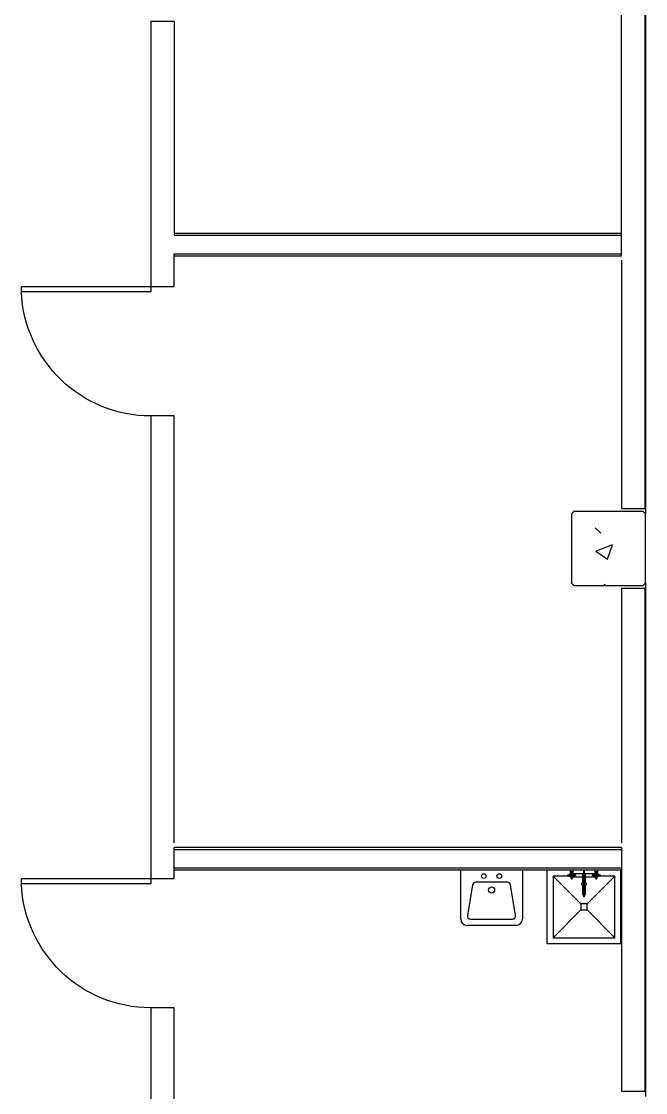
# Model space of a CAD drawing. Extents: x -2225 to 2382, y 4758 to 10467.
# Drawn here: x 697.8 to 900.4, y 9048.1 to 9395.6 of the extents above; entities that cross this region are included whole.
import ezdxf

# ---------------------------------------------------------------- set-up
doc = ezdxf.new("R2010")
doc.units = 0
doc.header["$LTSCALE"] = 48
doc.header["$MEASUREMENT"] = 0
doc.layers.get('0').update_dxf_attribs({"linetype": 'CONTINUOUS'})
for name, color, linetype in [('COL', 14, 'CONTINUOUS'), ('EXDOOR', 8, 'CONTINUOUS'), ('EXWALL', 8, 'CONTINUOUS'), ('MPFIXTURE', 3, 'CONTINUOUS')]:
    doc.layers.add(name, color=color, linetype=linetype)

# ---------------------------------------------------------------- blocks, each defined once
blk = doc.blocks.new('SNK-WALL_1')
for p, q in [((-10, 0), (10, 0)), ((-10, -16), (-10, 0)), ((10, 0), (10, -16)), ((-6.14, -4.84), (-7.81, -14.84)), ((5.15, -4), (-5.15, -4)), ((7.81, -14.84), (6.14, -4.84)), ((-6.82, -16), (6.82, -16)), ((8, -18), (-8, -18))]:
    blk.add_line(p, q)
for centre, radius in [((-2.5, -2), 0.75), ((2.5, -2), 0.75), ((0, -6.5), 1)]:
    blk.add_circle(centre, radius)
for centre, radius, start, end in [((-5.15, -5), 1, 90, 170.5377), ((5.15, -5), 1, 9.4623, 90), ((-8, -16), 2, 180, 270), ((-6.82, -15), 1, 170.5377, 270), ((6.82, -15), 1, 270, 9.4623), ((8, -16), 2, 270, 0)]:
    blk.add_arc(centre, radius, start, end)
blk = doc.blocks.new('3-06-DR')
at = {"color": 0}
for p, q in [((0, 42), (0, 0)), ((1.75, 42), (0, 42)), ((1.75, 0), (1.75, 42)), ((0, 0), (1.75, 0))]:
    blk.add_line(p, q, dxfattribs=at)
blk.add_arc((-0.07, -0.03), 42.07, 0.0359, 87.5264, dxfattribs=at)

msp = doc.modelspace()

# ---------------------------------------------------------------- linework, layer by layer
at = {"layer": 'COL', "ltscale": 0.01}
for p, q in [((877.13, 9236.55), (876.38, 9235.8)), ((899.63, 9236.55), (877.13, 9236.55)), ((900.38, 9235.8), (899.63, 9236.55)), ((876.38, 9235.8), (876.38, 9213.3)), ((900.38, 9213.3), (900.38, 9235.8)), ((884.01, 9231.25), (885.87, 9229.53)), ((884.23, 9223.75), (889.61, 9225.81)), ((884.23, 9223.7), (888.05, 9221.13)), ((888.06, 9221.12), (889.62, 9225.76)), ((876.38, 9213.3), (877.13, 9212.55)), ((877.13, 9212.55), (899.63, 9212.55)), ((886.8, 9213.02), (887.53, 9212.55)), ((899.63, 9212.55), (900.38, 9213.3))]:
    msp.add_line(p, q, dxfattribs=at)
at = {"layer": 'EXWALL'}
for p, q in [((900.38, 9591.3), (900.38, 9235.8)), ((892.57, 9319.55), (892.57, 9589.68)), ((900.19, 9237.55), (900.19, 9589.68)), ((892.57, 9318.05), (892.57, 9237.55)), ((892.57, 9237.55), (900.19, 9237.55)), ((900.38, 9213.3), (900.38, 9046.8)), ((900.19, 9211.55), (892.57, 9211.55)), ((892.57, 9211.55), (892.57, 9129.05)), ((900.19, 9048.55), (900.19, 9211.55)), ((892.57, 9127.55), (892.57, 9048.55)), ((892.57, 9048.55), (900.19, 9048.55))]:
    msp.add_line(p, q, dxfattribs=at)
at = {"layer": 'EXWALL', "ltscale": 0.01}
for p, q in [((739.75, 9395.55), (739.75, 9309.55)), ((747.38, 9395.55), (739.75, 9395.55)), ((747.38, 9395.55), (747.38, 9326.18)), ((892.57, 9326.8), (747.38, 9326.8)), ((747.38, 9326.18), (892.57, 9326.18)), ((747.38, 9309.55), (747.38, 9320.18)), ((747.38, 9320.18), (892.57, 9320.18)), ((747.38, 9319.55), (892.57, 9319.55)), ((739.75, 9309.55), (747.38, 9309.55)), ((747.38, 9267.55), (739.75, 9267.55)), ((739.75, 9267.55), (739.75, 9117.55)), ((747.38, 9129.05), (747.38, 9267.55)), ((747.38, 9117.55), (747.38, 9127.55)), ((892.57, 9127.55), (747.38, 9127.55)), ((747.38, 9126.93), (892.57, 9126.93)), ((747.38, 9120.93), (892.57, 9120.93)), ((747.38, 9120.3), (892.57, 9120.3)), ((739.75, 9117.55), (747.38, 9117.55)), ((747.38, 9075.55), (739.75, 9075.55)), ((739.75, 9075.55), (739.75, 9037.55)), ((747.38, 9037.55), (747.38, 9075.55))]:
    msp.add_line(p, q, dxfattribs=at)
at = {"layer": 'MPFIXTURE', "ltscale": 0.01}
for p, q in [((868.38, 9096.3), (868.38, 9120.3)), ((876.26, 9118.62), (875.36, 9118.73)), ((875.36, 9118.38), (876.26, 9118.49)), ((875.88, 9120.3), (875.88, 9119.03)), ((875.88, 9119.03), (876.29, 9119.03)), ((876.2, 9119.58), (876.3, 9118.82)), ((876.26, 9118.55), (876.26, 9118.62)), ((876.26, 9118.49), (876.26, 9118.55)), ((876.46, 9118.82), (876.56, 9119.58)), ((876.47, 9119.03), (876.85, 9119.03)), ((877.4, 9118.73), (876.64, 9118.64)), ((876.64, 9118.47), (877.4, 9118.38)), ((876.85, 9118.7), (876.85, 9119.03)), ((876.88, 9119.05), (876.88, 9120.3)), ((879.85, 9119.05), (876.88, 9119.05)), ((879.85, 9119.05), (879.85, 9118.05)), ((880.19, 9119.18), (880.01, 9119.18)), ((880.25, 9120.3), (880.25, 9113.13)), ((880.5, 9113.13), (880.5, 9120.3)), ((880.75, 9119.18), (880.57, 9119.18)), ((883.88, 9119.05), (880.91, 9119.05)), ((880.91, 9118.05), (880.91, 9119.05)), ((884.26, 9118.62), (883.36, 9118.73)), ((883.36, 9118.38), (884.26, 9118.49)), ((883.88, 9120.3), (883.88, 9119.05)), ((883.91, 9119.03), (884.29, 9119.03)), ((883.91, 9119.03), (883.91, 9118.7)), ((884.2, 9119.58), (884.3, 9118.82)), ((884.26, 9118.55), (884.26, 9118.62)), ((884.26, 9118.49), (884.26, 9118.55)), ((884.46, 9118.82), (884.56, 9119.58)), ((884.47, 9119.03), (884.88, 9119.03)), ((885.4, 9118.73), (884.64, 9118.64)), ((884.64, 9118.47), (885.4, 9118.38)), ((884.88, 9119.03), (884.88, 9120.3)), ((885.07, 9118.58), (885.07, 9118.55)), ((892.38, 9096.3), (892.38, 9120.3)), ((870.38, 9118.3), (879.37, 9109.32)), ((870.38, 9118.3), (870.38, 9098.3)), ((876.06, 9118.3), (870.38, 9118.3)), ((876.3, 9118.29), (876.2, 9117.53)), ((876.49, 9118.3), (876.27, 9118.3)), ((876.4, 9117.87), (876.38, 9117.87)), ((876.56, 9117.53), (876.46, 9118.29)), ((876.85, 9118.3), (876.7, 9118.3)), ((876.85, 9118.05), (876.85, 9118.4)), ((876.85, 9118.05), (879.85, 9118.05)), ((879.82, 9116.19), (879.82, 9116.08)), ((879.82, 9116.19), (879.88, 9116.19)), ((880.24, 9116.08), (879.82, 9116.08)), ((879.82, 9115.3), (879.82, 9115.2)), ((880.24, 9115.3), (879.82, 9115.3)), ((880.24, 9115.2), (879.82, 9115.2)), ((880.14, 9118.3), (879.85, 9118.3)), ((879.88, 9118.02), (879.88, 9116.19)), ((879.88, 9118.02), (880.24, 9118.02)), ((879.88, 9116.19), (880.24, 9116.19)), ((879.88, 9115.2), (879.88, 9112.68)), ((880.24, 9115.3), (880.25, 9115.3)), ((880.24, 9115.2), (880.25, 9115.2)), ((880.91, 9118.3), (880.5, 9118.3)), ((880.51, 9116.08), (880.52, 9116.08)), ((880.51, 9115.2), (880.52, 9115.2)), ((880.52, 9118.02), (880.88, 9118.02)), ((880.52, 9116.19), (880.88, 9116.19)), ((880.94, 9116.08), (880.52, 9116.08)), ((880.94, 9115.3), (880.52, 9115.3)), ((880.94, 9115.2), (880.52, 9115.2)), ((880.88, 9116.19), (880.88, 9118.02)), ((880.88, 9116.19), (880.94, 9116.19)), ((880.88, 9112.68), (880.88, 9115.2)), ((880.91, 9118.05), (883.91, 9118.05)), ((880.94, 9116.08), (880.94, 9116.19)), ((880.94, 9115.2), (880.94, 9115.3)), ((890.38, 9118.3), (881.39, 9109.32)), ((883.91, 9118.4), (883.91, 9118.05)), ((884.06, 9118.3), (883.91, 9118.3)), ((884.3, 9118.29), (884.2, 9117.53)), ((884.49, 9118.3), (884.27, 9118.3)), ((884.38, 9117.87), (884.38, 9117.87)), ((884.56, 9117.53), (884.46, 9118.29)), ((890.38, 9118.3), (884.7, 9118.3)), ((890.38, 9098.3), (890.38, 9118.3)), ((880.22, 9113.18), (880.22, 9113)), ((880.29, 9111.57), (880.29, 9112.56)), ((880.47, 9111.76), (880.29, 9111.76)), ((880.29, 9111.57), (880.47, 9111.57)), ((880.32, 9112.87), (880.32, 9113.03)), ((880.32, 9112.87), (880.44, 9112.87)), ((880.44, 9113.03), (880.44, 9112.87)), ((880.47, 9112.56), (880.47, 9111.57)), ((880.54, 9113), (880.54, 9113.18)), ((881.39, 9109.32), (879.37, 9109.32)), ((879.37, 9109.32), (879.37, 9107.29)), ((881.39, 9107.29), (881.39, 9109.32)), ((879.37, 9107.29), (870.38, 9098.3)), ((879.37, 9107.29), (881.39, 9107.29)), ((890.38, 9098.3), (881.39, 9107.29)), ((870.38, 9098.3), (890.38, 9098.3)), ((892.38, 9096.3), (868.38, 9096.3))]:
    msp.add_line(p, q, dxfattribs=at)
at = {"layer": 'MPFIXTURE', "ltscale": 0.01, "flags": 128}
for points in [[(875.16, 9118.55), (875.16, 9118.56), (875.16, 9118.57), (875.16, 9118.58), (875.16, 9118.58), (875.16, 9118.59), (875.16, 9118.6), (875.16, 9118.6), (875.17, 9118.61), (875.17, 9118.62), (875.17, 9118.62), (875.17, 9118.63), (875.18, 9118.64), (875.18, 9118.64), (875.18, 9118.65), (875.19, 9118.66), (875.19, 9118.66), (875.2, 9118.67), (875.2, 9118.67), (875.21, 9118.68), (875.21, 9118.68), (875.22, 9118.69), (875.22, 9118.69), (875.23, 9118.7), (875.23, 9118.7), (875.24, 9118.7), (875.24, 9118.71), (875.25, 9118.71), (875.26, 9118.71), (875.26, 9118.72), (875.27, 9118.72), (875.28, 9118.72), (875.28, 9118.73), (875.29, 9118.73), (875.3, 9118.73), (875.3, 9118.73), (875.31, 9118.73), (875.32, 9118.73), (875.33, 9118.73), (875.33, 9118.73), (875.34, 9118.73), (875.35, 9118.73), (875.35, 9118.73), (875.36, 9118.73)], [(875.36, 9118.38), (875.35, 9118.38), (875.34, 9118.38), (875.34, 9118.38), (875.33, 9118.38), (875.32, 9118.38), (875.31, 9118.38), (875.31, 9118.38), (875.3, 9118.38), (875.29, 9118.38), (875.29, 9118.38), (875.28, 9118.39), (875.27, 9118.39), (875.27, 9118.39), (875.26, 9118.39), (875.25, 9118.4), (875.25, 9118.4), (875.24, 9118.4), (875.24, 9118.41), (875.23, 9118.41), (875.22, 9118.42), (875.22, 9118.42), (875.21, 9118.43), (875.21, 9118.43), (875.2, 9118.44), (875.2, 9118.44), (875.19, 9118.45), (875.19, 9118.45), (875.19, 9118.46), (875.18, 9118.46), (875.18, 9118.47), (875.18, 9118.48), (875.17, 9118.48), (875.17, 9118.49), (875.17, 9118.5), (875.16, 9118.5), (875.16, 9118.51), (875.16, 9118.52), (875.16, 9118.52), (875.16, 9118.53), (875.16, 9118.54), (875.16, 9118.55), (875.16, 9118.55), (875.16, 9118.55)], [(875.7, 9118.68), (875.71, 9118.71), (875.72, 9118.74), (875.72, 9118.76), (875.73, 9118.79), (875.74, 9118.82), (875.75, 9118.84), (875.77, 9118.87), (875.78, 9118.89), (875.79, 9118.91), (875.81, 9118.94), (875.82, 9118.96), (875.84, 9118.98), (875.86, 9119), (875.88, 9119.02), (875.88, 9119.03)], [(876.24, 9117.88), (876.22, 9117.89), (876.19, 9117.89), (876.16, 9117.9), (876.14, 9117.91), (876.11, 9117.92), (876.09, 9117.93), (876.06, 9117.95), (876.04, 9117.96), (876.01, 9117.97), (875.99, 9117.99), (875.97, 9118), (875.95, 9118.02), (875.93, 9118.04), (875.91, 9118.06), (875.89, 9118.08), (875.87, 9118.1), (875.85, 9118.12), (875.83, 9118.14), (875.82, 9118.16), (875.8, 9118.18), (875.79, 9118.21), (875.77, 9118.23), (875.76, 9118.26), (875.75, 9118.28), (875.74, 9118.31), (875.73, 9118.33), (875.72, 9118.36), (875.71, 9118.38), (875.71, 9118.41)], [(876.3, 9118.82), (876.29, 9118.81), (876.28, 9118.81), (876.27, 9118.8), (876.26, 9118.8), (876.25, 9118.8), (876.24, 9118.79), (876.23, 9118.78), (876.22, 9118.78), (876.21, 9118.77), (876.2, 9118.76), (876.19, 9118.76), (876.19, 9118.75), (876.18, 9118.74), (876.17, 9118.73), (876.16, 9118.72), (876.16, 9118.72), (876.15, 9118.71), (876.15, 9118.7), (876.14, 9118.69), (876.14, 9118.68), (876.13, 9118.67), (876.13, 9118.66), (876.12, 9118.65), (876.12, 9118.64), (876.12, 9118.63), (876.11, 9118.62), (876.11, 9118.61), (876.11, 9118.6), (876.11, 9118.58), (876.11, 9118.57), (876.11, 9118.56), (876.11, 9118.55), (876.11, 9118.54), (876.11, 9118.53), (876.11, 9118.52), (876.11, 9118.51), (876.11, 9118.5), (876.11, 9118.49), (876.12, 9118.48), (876.12, 9118.47), (876.12, 9118.46), (876.13, 9118.45), (876.13, 9118.44), (876.14, 9118.43), (876.14, 9118.42), (876.15, 9118.41), (876.16, 9118.4), (876.16, 9118.39), (876.17, 9118.38), (876.18, 9118.37), (876.18, 9118.36), (876.19, 9118.36), (876.2, 9118.35), (876.21, 9118.34), (876.22, 9118.34), (876.23, 9118.33), (876.23, 9118.32), (876.24, 9118.32), (876.25, 9118.31), (876.26, 9118.31), (876.27, 9118.3), (876.28, 9118.3), (876.29, 9118.29), (876.3, 9118.29)], [(876.2, 9119.58), (876.2, 9119.59), (876.2, 9119.59), (876.2, 9119.6), (876.2, 9119.61), (876.2, 9119.61), (876.2, 9119.62), (876.2, 9119.63), (876.21, 9119.63), (876.21, 9119.64), (876.21, 9119.65), (876.21, 9119.66), (876.21, 9119.66), (876.22, 9119.67), (876.22, 9119.68), (876.22, 9119.68), (876.23, 9119.69), (876.23, 9119.69), (876.23, 9119.7), (876.24, 9119.71), (876.24, 9119.71), (876.25, 9119.72), (876.25, 9119.72), (876.26, 9119.73), (876.26, 9119.73), (876.27, 9119.74), (876.27, 9119.74), (876.28, 9119.75), (876.28, 9119.75), (876.29, 9119.75), (876.3, 9119.76), (876.3, 9119.76), (876.31, 9119.76), (876.31, 9119.77), (876.32, 9119.77), (876.33, 9119.77), (876.34, 9119.77), (876.34, 9119.77), (876.35, 9119.77), (876.36, 9119.78), (876.36, 9119.78), (876.37, 9119.78), (876.38, 9119.78), (876.38, 9119.78)], [(876.38, 9119.78), (876.39, 9119.78), (876.39, 9119.78), (876.4, 9119.78), (876.41, 9119.78), (876.42, 9119.77), (876.42, 9119.77), (876.43, 9119.77), (876.44, 9119.77), (876.44, 9119.77), (876.45, 9119.76), (876.46, 9119.76), (876.46, 9119.76), (876.47, 9119.75), (876.47, 9119.75), (876.48, 9119.75), (876.49, 9119.74), (876.49, 9119.74), (876.5, 9119.73), (876.5, 9119.73), (876.51, 9119.72), (876.51, 9119.72), (876.52, 9119.71), (876.52, 9119.71), (876.53, 9119.7), (876.53, 9119.7), (876.53, 9119.69), (876.54, 9119.68), (876.54, 9119.68), (876.54, 9119.67), (876.55, 9119.66), (876.55, 9119.66), (876.55, 9119.65), (876.55, 9119.64), (876.55, 9119.64), (876.55, 9119.63), (876.56, 9119.62), (876.56, 9119.62), (876.56, 9119.61), (876.56, 9119.6), (876.56, 9119.59), (876.56, 9119.59), (876.56, 9119.58), (876.56, 9119.58)], [(876.64, 9118.64), (876.64, 9118.65), (876.63, 9118.66), (876.63, 9118.67), (876.62, 9118.68), (876.62, 9118.69), (876.61, 9118.7), (876.61, 9118.71), (876.6, 9118.71), (876.6, 9118.72), (876.59, 9118.73), (876.58, 9118.74), (876.57, 9118.75), (876.57, 9118.76), (876.56, 9118.76), (876.55, 9118.77), (876.54, 9118.78), (876.53, 9118.78), (876.52, 9118.79), (876.51, 9118.79), (876.5, 9118.8), (876.49, 9118.8), (876.48, 9118.81), (876.47, 9118.81), (876.46, 9118.82), (876.46, 9118.82)], [(876.46, 9118.29), (876.47, 9118.3), (876.48, 9118.3), (876.49, 9118.31), (876.5, 9118.31), (876.51, 9118.31), (876.52, 9118.32), (876.53, 9118.33), (876.54, 9118.33), (876.55, 9118.34), (876.56, 9118.35), (876.57, 9118.35), (876.57, 9118.36), (876.58, 9118.37), (876.59, 9118.38), (876.59, 9118.39), (876.6, 9118.39), (876.61, 9118.4), (876.61, 9118.41), (876.62, 9118.42), (876.62, 9118.43), (876.63, 9118.44), (876.63, 9118.45), (876.64, 9118.46), (876.64, 9118.47), (876.64, 9118.47)], [(877.4, 9118.73), (877.41, 9118.73), (877.42, 9118.73), (877.42, 9118.73), (877.43, 9118.73), (877.44, 9118.73), (877.45, 9118.73), (877.45, 9118.73), (877.46, 9118.73), (877.47, 9118.73), (877.47, 9118.73), (877.48, 9118.72), (877.49, 9118.72), (877.49, 9118.72), (877.5, 9118.72), (877.51, 9118.71), (877.51, 9118.71), (877.52, 9118.71), (877.52, 9118.7), (877.53, 9118.7), (877.54, 9118.69), (877.54, 9118.69), (877.55, 9118.68), (877.55, 9118.68), (877.56, 9118.67), (877.56, 9118.67), (877.57, 9118.66), (877.57, 9118.66), (877.57, 9118.65), (877.58, 9118.65), (877.58, 9118.64), (877.58, 9118.63), (877.59, 9118.63), (877.59, 9118.62), (877.59, 9118.61), (877.59, 9118.61), (877.6, 9118.6), (877.6, 9118.59), (877.6, 9118.59), (877.6, 9118.58), (877.6, 9118.57), (877.6, 9118.56), (877.6, 9118.56), (877.6, 9118.55)], [(877.6, 9118.55), (877.6, 9118.55), (877.6, 9118.54), (877.6, 9118.53), (877.6, 9118.53), (877.6, 9118.52), (877.6, 9118.51), (877.6, 9118.51), (877.59, 9118.5), (877.59, 9118.49), (877.59, 9118.49), (877.59, 9118.48), (877.58, 9118.47), (877.58, 9118.47), (877.58, 9118.46), (877.57, 9118.45), (877.57, 9118.45), (877.56, 9118.44), (877.56, 9118.44), (877.55, 9118.43), (877.55, 9118.43), (877.54, 9118.42), (877.54, 9118.42), (877.53, 9118.41), (877.53, 9118.41), (877.52, 9118.41), (877.51, 9118.4), (877.51, 9118.4), (877.5, 9118.4), (877.5, 9118.39), (877.49, 9118.39), (877.48, 9118.39), (877.48, 9118.38), (877.47, 9118.38), (877.46, 9118.38), (877.46, 9118.38), (877.45, 9118.38), (877.44, 9118.38), (877.43, 9118.38), (877.43, 9118.38), (877.42, 9118.38), (877.41, 9118.38), (877.41, 9118.38), (877.4, 9118.38)], [(879.85, 9119.05), (879.87, 9119.08), (879.89, 9119.1), (879.91, 9119.12), (879.93, 9119.13), (879.96, 9119.15), (879.98, 9119.17), (880.01, 9119.18), (880.01, 9119.18)], [(880.75, 9119.18), (880.78, 9119.17), (880.8, 9119.15), (880.82, 9119.14), (880.85, 9119.12), (880.87, 9119.1), (880.89, 9119.08), (880.91, 9119.06), (880.91, 9119.05)], [(883.16, 9118.55), (883.16, 9118.56), (883.16, 9118.57), (883.16, 9118.58), (883.16, 9118.58), (883.16, 9118.59), (883.16, 9118.6), (883.16, 9118.6), (883.17, 9118.61), (883.17, 9118.62), (883.17, 9118.62), (883.17, 9118.63), (883.18, 9118.64), (883.18, 9118.64), (883.18, 9118.65), (883.19, 9118.66), (883.19, 9118.66), (883.2, 9118.67), (883.2, 9118.67), (883.21, 9118.68), (883.21, 9118.68), (883.22, 9118.69), (883.22, 9118.69), (883.23, 9118.7), (883.23, 9118.7), (883.24, 9118.7), (883.24, 9118.71), (883.25, 9118.71), (883.26, 9118.71), (883.26, 9118.72), (883.27, 9118.72), (883.28, 9118.72), (883.28, 9118.73), (883.29, 9118.73), (883.3, 9118.73), (883.3, 9118.73), (883.31, 9118.73), (883.32, 9118.73), (883.33, 9118.73), (883.33, 9118.73), (883.34, 9118.73), (883.35, 9118.73), (883.35, 9118.73), (883.36, 9118.73)], [(883.36, 9118.38), (883.35, 9118.38), (883.34, 9118.38), (883.34, 9118.38), (883.33, 9118.38), (883.32, 9118.38), (883.31, 9118.38), (883.31, 9118.38), (883.3, 9118.38), (883.29, 9118.38), (883.29, 9118.38), (883.28, 9118.39), (883.27, 9118.39), (883.27, 9118.39), (883.26, 9118.39), (883.25, 9118.4), (883.25, 9118.4), (883.24, 9118.4), (883.24, 9118.41), (883.23, 9118.41), (883.22, 9118.42), (883.22, 9118.42), (883.21, 9118.43), (883.21, 9118.43), (883.2, 9118.44), (883.2, 9118.44), (883.19, 9118.45), (883.19, 9118.45), (883.19, 9118.46), (883.18, 9118.46), (883.18, 9118.47), (883.18, 9118.48), (883.17, 9118.48), (883.17, 9118.49), (883.17, 9118.5), (883.16, 9118.5), (883.16, 9118.51), (883.16, 9118.52), (883.16, 9118.52), (883.16, 9118.53), (883.16, 9118.54), (883.16, 9118.55), (883.16, 9118.55), (883.16, 9118.55)], [(884.3, 9118.82), (884.29, 9118.81), (884.28, 9118.81), (884.27, 9118.8), (884.26, 9118.8), (884.25, 9118.8), (884.24, 9118.79), (884.23, 9118.78), (884.22, 9118.78), (884.21, 9118.77), (884.2, 9118.76), (884.19, 9118.76), (884.19, 9118.75), (884.18, 9118.74), (884.17, 9118.73), (884.16, 9118.72), (884.16, 9118.72), (884.15, 9118.71), (884.15, 9118.7), (884.14, 9118.69), (884.14, 9118.68), (884.13, 9118.67), (884.13, 9118.66), (884.12, 9118.65), (884.12, 9118.64), (884.12, 9118.63), (884.11, 9118.62), (884.11, 9118.61), (884.11, 9118.6), (884.11, 9118.58), (884.11, 9118.57), (884.11, 9118.56), (884.11, 9118.55), (884.11, 9118.54), (884.11, 9118.53), (884.11, 9118.52), (884.11, 9118.51), (884.11, 9118.5), (884.11, 9118.49), (884.12, 9118.48), (884.12, 9118.47), (884.12, 9118.46), (884.13, 9118.45), (884.13, 9118.44), (884.14, 9118.43), (884.14, 9118.42), (884.15, 9118.41), (884.16, 9118.4), (884.16, 9118.39), (884.17, 9118.38), (884.18, 9118.37), (884.18, 9118.36), (884.19, 9118.36), (884.2, 9118.35), (884.21, 9118.34), (884.22, 9118.34), (884.23, 9118.33), (884.23, 9118.32), (884.24, 9118.32), (884.25, 9118.31), (884.26, 9118.31), (884.27, 9118.3), (884.28, 9118.3), (884.29, 9118.29), (884.3, 9118.29)], [(884.2, 9119.58), (884.2, 9119.59), (884.2, 9119.59), (884.2, 9119.6), (884.2, 9119.61), (884.2, 9119.61), (884.2, 9119.62), (884.2, 9119.63), (884.21, 9119.63), (884.21, 9119.64), (884.21, 9119.65), (884.21, 9119.66), (884.21, 9119.66), (884.22, 9119.67), (884.22, 9119.68), (884.22, 9119.68), (884.23, 9119.69), (884.23, 9119.69), (884.23, 9119.7), (884.24, 9119.71), (884.24, 9119.71), (884.25, 9119.72), (884.25, 9119.72), (884.26, 9119.73), (884.26, 9119.73), (884.27, 9119.74), (884.27, 9119.74), (884.28, 9119.75), (884.28, 9119.75), (884.29, 9119.75), (884.3, 9119.76), (884.3, 9119.76), (884.31, 9119.76), (884.31, 9119.77), (884.32, 9119.77), (884.33, 9119.77), (884.34, 9119.77), (884.34, 9119.77), (884.35, 9119.77), (884.36, 9119.78), (884.36, 9119.78), (884.37, 9119.78), (884.38, 9119.78), (884.38, 9119.78)], [(884.38, 9119.78), (884.39, 9119.78), (884.39, 9119.78), (884.4, 9119.78), (884.41, 9119.78), (884.42, 9119.77), (884.42, 9119.77), (884.43, 9119.77), (884.44, 9119.77), (884.44, 9119.77), (884.45, 9119.76), (884.46, 9119.76), (884.46, 9119.76), (884.47, 9119.75), (884.47, 9119.75), (884.48, 9119.75), (884.49, 9119.74), (884.49, 9119.74), (884.5, 9119.73), (884.5, 9119.73), (884.51, 9119.72), (884.51, 9119.72), (884.52, 9119.71), (884.52, 9119.71), (884.53, 9119.7), (884.53, 9119.7), (884.53, 9119.69), (884.54, 9119.68), (884.54, 9119.68), (884.54, 9119.67), (884.55, 9119.66), (884.55, 9119.66), (884.55, 9119.65), (884.55, 9119.64), (884.55, 9119.64), (884.55, 9119.63), (884.56, 9119.62), (884.56, 9119.62), (884.56, 9119.61), (884.56, 9119.6), (884.56, 9119.59), (884.56, 9119.59), (884.56, 9119.58), (884.56, 9119.58)], [(884.64, 9118.64), (884.64, 9118.65), (884.63, 9118.66), (884.63, 9118.67), (884.62, 9118.68), (884.62, 9118.69), (884.61, 9118.7), (884.61, 9118.71), (884.6, 9118.71), (884.6, 9118.72), (884.59, 9118.73), (884.58, 9118.74), (884.57, 9118.75), (884.57, 9118.76), (884.56, 9118.76), (884.55, 9118.77), (884.54, 9118.78), (884.53, 9118.78), (884.52, 9118.79), (884.51, 9118.79), (884.5, 9118.8), (884.49, 9118.8), (884.48, 9118.81), (884.47, 9118.81), (884.46, 9118.82), (884.46, 9118.82)], [(884.46, 9118.29), (884.47, 9118.3), (884.48, 9118.3), (884.49, 9118.31), (884.5, 9118.31), (884.51, 9118.31), (884.52, 9118.32), (884.53, 9118.33), (884.54, 9118.33), (884.55, 9118.34), (884.56, 9118.35), (884.57, 9118.35), (884.57, 9118.36), (884.58, 9118.37), (884.59, 9118.38), (884.59, 9118.39), (884.6, 9118.39), (884.61, 9118.4), (884.61, 9118.41), (884.62, 9118.42), (884.62, 9118.43), (884.63, 9118.44), (884.63, 9118.45), (884.64, 9118.46), (884.64, 9118.47), (884.64, 9118.47)], [(885.05, 9118.42), (885.05, 9118.39), (885.04, 9118.36), (885.03, 9118.34), (885.02, 9118.31), (885.01, 9118.29), (885, 9118.26), (884.99, 9118.24), (884.98, 9118.21), (884.96, 9118.19), (884.95, 9118.16), (884.93, 9118.14), (884.91, 9118.12), (884.9, 9118.1), (884.88, 9118.08), (884.86, 9118.06), (884.84, 9118.04), (884.82, 9118.02), (884.79, 9118.01), (884.77, 9117.99), (884.75, 9117.98), (884.73, 9117.96), (884.7, 9117.95), (884.68, 9117.94), (884.65, 9117.92), (884.63, 9117.91), (884.6, 9117.9), (884.57, 9117.9), (884.55, 9117.89), (884.52, 9117.88)], [(884.88, 9119.03), (884.9, 9119.01), (884.92, 9118.99), (884.93, 9118.96), (884.95, 9118.94), (884.96, 9118.92), (884.98, 9118.89), (884.99, 9118.87), (885, 9118.85), (885.01, 9118.82), (885.02, 9118.79), (885.03, 9118.77), (885.04, 9118.74), (885.05, 9118.72), (885.05, 9118.69)], [(885.4, 9118.73), (885.41, 9118.73), (885.42, 9118.73), (885.42, 9118.73), (885.43, 9118.73), (885.44, 9118.73), (885.45, 9118.73), (885.45, 9118.73), (885.46, 9118.73), (885.47, 9118.73), (885.47, 9118.73), (885.48, 9118.72), (885.49, 9118.72), (885.49, 9118.72), (885.5, 9118.72), (885.51, 9118.71), (885.51, 9118.71), (885.52, 9118.71), (885.52, 9118.7), (885.53, 9118.7), (885.54, 9118.69), (885.54, 9118.69), (885.55, 9118.68), (885.55, 9118.68), (885.56, 9118.67), (885.56, 9118.67), (885.57, 9118.66), (885.57, 9118.66), (885.57, 9118.65), (885.58, 9118.65), (885.58, 9118.64), (885.58, 9118.63), (885.59, 9118.63), (885.59, 9118.62), (885.59, 9118.61), (885.59, 9118.61), (885.6, 9118.6), (885.6, 9118.59), (885.6, 9118.59), (885.6, 9118.58), (885.6, 9118.57), (885.6, 9118.56), (885.6, 9118.56), (885.6, 9118.55)], [(885.6, 9118.55), (885.6, 9118.55), (885.6, 9118.54), (885.6, 9118.53), (885.6, 9118.53), (885.6, 9118.52), (885.6, 9118.51), (885.6, 9118.51), (885.59, 9118.5), (885.59, 9118.49), (885.59, 9118.49), (885.59, 9118.48), (885.58, 9118.47), (885.58, 9118.47), (885.58, 9118.46), (885.57, 9118.45), (885.57, 9118.45), (885.56, 9118.44), (885.56, 9118.44), (885.55, 9118.43), (885.55, 9118.43), (885.54, 9118.42), (885.54, 9118.42), (885.53, 9118.41), (885.53, 9118.41), (885.52, 9118.41), (885.51, 9118.4), (885.51, 9118.4), (885.5, 9118.4), (885.5, 9118.39), (885.49, 9118.39), (885.48, 9118.39), (885.48, 9118.38), (885.47, 9118.38), (885.46, 9118.38), (885.46, 9118.38), (885.45, 9118.38), (885.44, 9118.38), (885.43, 9118.38), (885.43, 9118.38), (885.42, 9118.38), (885.41, 9118.38), (885.41, 9118.38), (885.4, 9118.38)], [(876.38, 9117.33), (876.37, 9117.33), (876.37, 9117.33), (876.36, 9117.33), (876.35, 9117.33), (876.34, 9117.34), (876.34, 9117.34), (876.33, 9117.34), (876.32, 9117.34), (876.32, 9117.34), (876.31, 9117.35), (876.3, 9117.35), (876.3, 9117.35), (876.29, 9117.36), (876.29, 9117.36), (876.28, 9117.36), (876.27, 9117.37), (876.27, 9117.37), (876.26, 9117.38), (876.26, 9117.38), (876.25, 9117.39), (876.25, 9117.39), (876.24, 9117.4), (876.24, 9117.4), (876.23, 9117.41), (876.23, 9117.41), (876.23, 9117.42), (876.22, 9117.43), (876.22, 9117.43), (876.22, 9117.44), (876.21, 9117.45), (876.21, 9117.45), (876.21, 9117.46), (876.21, 9117.47), (876.21, 9117.47), (876.2, 9117.48), (876.2, 9117.49), (876.2, 9117.49), (876.2, 9117.5), (876.2, 9117.51), (876.2, 9117.52), (876.2, 9117.52), (876.2, 9117.53), (876.2, 9117.53)], [(876.56, 9117.53), (876.56, 9117.52), (876.56, 9117.52), (876.56, 9117.51), (876.56, 9117.5), (876.56, 9117.5), (876.56, 9117.49), (876.56, 9117.48), (876.55, 9117.48), (876.55, 9117.47), (876.55, 9117.46), (876.55, 9117.45), (876.55, 9117.45), (876.54, 9117.44), (876.54, 9117.43), (876.54, 9117.43), (876.53, 9117.42), (876.53, 9117.42), (876.53, 9117.41), (876.52, 9117.4), (876.52, 9117.4), (876.51, 9117.39), (876.51, 9117.39), (876.5, 9117.38), (876.5, 9117.38), (876.49, 9117.37), (876.49, 9117.37), (876.48, 9117.36), (876.48, 9117.36), (876.47, 9117.36), (876.46, 9117.35), (876.46, 9117.35), (876.45, 9117.35), (876.44, 9117.34), (876.44, 9117.34), (876.43, 9117.34), (876.42, 9117.34), (876.42, 9117.34), (876.41, 9117.34), (876.4, 9117.33), (876.4, 9117.33), (876.39, 9117.33), (876.38, 9117.33), (876.38, 9117.33)], [(876.85, 9118.05), (876.83, 9118.04), (876.81, 9118.02), (876.79, 9118), (876.77, 9117.99), (876.74, 9117.97), (876.72, 9117.96), (876.7, 9117.94), (876.67, 9117.93), (876.65, 9117.92), (876.62, 9117.91), (876.59, 9117.9), (876.57, 9117.89), (876.54, 9117.89), (876.51, 9117.88)], [(879.82, 9115.3), (879.8, 9115.32), (879.79, 9115.34), (879.77, 9115.37), (879.76, 9115.39), (879.75, 9115.42), (879.74, 9115.44), (879.73, 9115.47), (879.72, 9115.49), (879.71, 9115.52), (879.71, 9115.55), (879.7, 9115.58), (879.7, 9115.6), (879.7, 9115.63), (879.69, 9115.66), (879.69, 9115.68), (879.69, 9115.71), (879.69, 9115.74), (879.7, 9115.77), (879.7, 9115.79), (879.7, 9115.82), (879.71, 9115.85), (879.72, 9115.87), (879.73, 9115.9), (879.73, 9115.93), (879.74, 9115.95), (879.76, 9115.98), (879.77, 9116), (879.78, 9116.03), (879.79, 9116.05), (879.81, 9116.07), (879.82, 9116.08)], [(879.88, 9118.02), (879.86, 9118.04), (879.85, 9118.05)], [(880.91, 9118.05), (880.89, 9118.03), (880.88, 9118.02)], [(880.94, 9116.08), (880.96, 9116.06), (880.97, 9116.04), (880.99, 9116.01), (881, 9115.99), (881.01, 9115.96), (881.02, 9115.94), (881.03, 9115.91), (881.04, 9115.89), (881.05, 9115.86), (881.05, 9115.83), (881.06, 9115.81), (881.06, 9115.78), (881.06, 9115.75), (881.07, 9115.72), (881.07, 9115.7), (881.07, 9115.67), (881.07, 9115.64), (881.06, 9115.61), (881.06, 9115.59), (881.05, 9115.56), (881.05, 9115.53), (881.04, 9115.51), (881.03, 9115.48), (881.03, 9115.45), (881.02, 9115.43), (881, 9115.4), (880.99, 9115.38), (880.98, 9115.35), (880.97, 9115.33), (880.95, 9115.31), (880.94, 9115.3)], [(884.24, 9117.88), (884.22, 9117.89), (884.19, 9117.89), (884.16, 9117.9), (884.14, 9117.91), (884.11, 9117.92), (884.09, 9117.93), (884.06, 9117.95), (884.04, 9117.96), (884.01, 9117.97), (883.99, 9117.99), (883.97, 9118), (883.95, 9118.02), (883.93, 9118.04), (883.91, 9118.05)], [(884.38, 9117.33), (884.37, 9117.33), (884.37, 9117.33), (884.36, 9117.33), (884.35, 9117.33), (884.34, 9117.34), (884.34, 9117.34), (884.33, 9117.34), (884.32, 9117.34), (884.32, 9117.34), (884.31, 9117.35), (884.3, 9117.35), (884.3, 9117.35), (884.29, 9117.36), (884.29, 9117.36), (884.28, 9117.36), (884.27, 9117.37), (884.27, 9117.37), (884.26, 9117.38), (884.26, 9117.38), (884.25, 9117.39), (884.25, 9117.39), (884.24, 9117.4), (884.24, 9117.4), (884.23, 9117.41), (884.23, 9117.41), (884.23, 9117.42), (884.22, 9117.43), (884.22, 9117.43), (884.22, 9117.44), (884.21, 9117.45), (884.21, 9117.45), (884.21, 9117.46), (884.21, 9117.47), (884.21, 9117.47), (884.2, 9117.48), (884.2, 9117.49), (884.2, 9117.49), (884.2, 9117.5), (884.2, 9117.51), (884.2, 9117.52), (884.2, 9117.52), (884.2, 9117.53), (884.2, 9117.53)], [(884.56, 9117.53), (884.56, 9117.52), (884.56, 9117.52), (884.56, 9117.51), (884.56, 9117.5), (884.56, 9117.5), (884.56, 9117.49), (884.56, 9117.48), (884.55, 9117.48), (884.55, 9117.47), (884.55, 9117.46), (884.55, 9117.45), (884.55, 9117.45), (884.54, 9117.44), (884.54, 9117.43), (884.54, 9117.43), (884.53, 9117.42), (884.53, 9117.42), (884.53, 9117.41), (884.52, 9117.4), (884.52, 9117.4), (884.51, 9117.39), (884.51, 9117.39), (884.5, 9117.38), (884.5, 9117.38), (884.49, 9117.37), (884.49, 9117.37), (884.48, 9117.36), (884.48, 9117.36), (884.47, 9117.36), (884.46, 9117.35), (884.46, 9117.35), (884.45, 9117.35), (884.44, 9117.34), (884.44, 9117.34), (884.43, 9117.34), (884.42, 9117.34), (884.42, 9117.34), (884.41, 9117.34), (884.4, 9117.33), (884.4, 9117.33), (884.39, 9117.33), (884.38, 9117.33), (884.38, 9117.33)], [(879.88, 9112.68), (879.88, 9112.66), (879.88, 9112.63), (879.88, 9112.61), (879.88, 9112.58), (879.88, 9112.56), (879.88, 9112.53), (879.88, 9112.51), (879.88, 9112.48), (879.88, 9112.46), (879.88, 9112.44), (879.88, 9112.41), (879.88, 9112.39), (879.88, 9112.37), (879.88, 9112.35), (879.88, 9112.33), (879.88, 9112.31), (879.88, 9112.29), (879.88, 9112.27), (879.88, 9112.25), (879.88, 9112.23), (879.88, 9112.21), (879.88, 9112.2), (879.88, 9112.18), (879.88, 9112.17), (879.88, 9112.15), (879.88, 9112.14), (879.88, 9112.13), (879.88, 9112.12), (879.88, 9112.11), (879.88, 9112.1), (879.88, 9112.09), (879.88, 9112.08), (879.88, 9112.07), (879.88, 9112.07), (879.88, 9112.06), (879.88, 9112.06), (879.88, 9112.06), (879.88, 9112.06), (879.88, 9112.05)], [(880.22, 9113), (880.22, 9112.99), (880.22, 9112.98), (880.23, 9112.97), (880.23, 9112.96), (880.23, 9112.96), (880.23, 9112.95), (880.24, 9112.94), (880.24, 9112.93), (880.24, 9112.93), (880.25, 9112.92), (880.25, 9112.91), (880.25, 9112.91), (880.26, 9112.9), (880.26, 9112.9), (880.27, 9112.89), (880.27, 9112.89), (880.28, 9112.88), (880.28, 9112.88), (880.29, 9112.87), (880.29, 9112.87), (880.3, 9112.87), (880.3, 9112.86), (880.31, 9112.86), (880.31, 9112.86), (880.32, 9112.86), (880.32, 9112.85), (880.32, 9112.85), (880.33, 9112.85), (880.33, 9112.85), (880.34, 9112.85), (880.34, 9112.85), (880.35, 9112.85), (880.35, 9112.85), (880.36, 9112.84), (880.36, 9112.84), (880.37, 9112.84), (880.37, 9112.84), (880.37, 9112.84), (880.38, 9112.84), (880.38, 9112.84)], [(880.38, 9112.84), (880.38, 9112.84), (880.39, 9112.84), (880.39, 9112.84), (880.4, 9112.84), (880.4, 9112.84), (880.41, 9112.85), (880.41, 9112.85), (880.42, 9112.85), (880.42, 9112.85), (880.42, 9112.85), (880.43, 9112.85), (880.43, 9112.85), (880.44, 9112.85), (880.44, 9112.86), (880.45, 9112.86), (880.45, 9112.86), (880.46, 9112.86), (880.46, 9112.87), (880.47, 9112.87), (880.47, 9112.87), (880.48, 9112.88), (880.48, 9112.88), (880.49, 9112.88), (880.49, 9112.89), (880.5, 9112.89), (880.5, 9112.9), (880.5, 9112.9), (880.51, 9112.91), (880.51, 9112.92), (880.52, 9112.92), (880.52, 9112.93), (880.52, 9112.94), (880.53, 9112.95), (880.53, 9112.95), (880.53, 9112.96), (880.53, 9112.97), (880.53, 9112.98), (880.54, 9112.99), (880.54, 9113), (880.54, 9113)], [(880.88, 9112.05), (880.88, 9112.06), (880.88, 9112.06), (880.88, 9112.06), (880.88, 9112.06), (880.88, 9112.07), (880.88, 9112.07), (880.88, 9112.08), (880.88, 9112.09), (880.88, 9112.1), (880.88, 9112.1), (880.88, 9112.11), (880.88, 9112.13), (880.88, 9112.14), (880.88, 9112.15), (880.88, 9112.16), (880.88, 9112.18), (880.88, 9112.19), (880.88, 9112.21), (880.88, 9112.23), (880.88, 9112.24), (880.88, 9112.26), (880.88, 9112.28), (880.88, 9112.3), (880.88, 9112.32), (880.88, 9112.34), (880.88, 9112.36), (880.88, 9112.39), (880.88, 9112.41), (880.88, 9112.43), (880.88, 9112.45), (880.88, 9112.48), (880.88, 9112.5), (880.88, 9112.52), (880.88, 9112.55), (880.88, 9112.57), (880.88, 9112.6), (880.88, 9112.62), (880.88, 9112.65), (880.88, 9112.67), (880.88, 9112.68)]]:
    msp.add_lwpolyline(points, dxfattribs=at)
at = {"layer": 'MPFIXTURE', "ltscale": 0.01}
for centre, radius, start, end in [((876.38, 9118.55), 0.438, 101.7474, 166.8051), ((876.38, 9118.55), 0.438, 110, 166.4157), ((876.38, 9118.55), 0.438, 110, 166.4157), ((876.38, 9118.55), 0.438, 193.1949, 258.2489), ((876.38, 9118.55), 0.438, 193.5673, 250), ((876.38, 9118.55), 0.438, 193.5673, 250), ((876.38, 9118.55), 0.312, 90, 150), ((876.38, 9118.55), 0.219, 90, 150), ((876.38, 9118.55), 0.219, 210, 270), ((876.38, 9118.55), 0.187, 90, 149.5037), ((876.38, 9118.55), 0.187, 90, 149.5037), ((876.38, 9118.55), 0.187, 210.9482, 270), ((876.38, 9118.55), 0.187, 210.9482, 270), ((876.38, 9118.55), 0.312, 270, 90), ((876.38, 9118.55), 0.187, 270, 340.2358), ((876.38, 9118.55), 0.187, 270, 340.2358), ((876.38, 9118.55), 0.219, 270, 330), ((876.38, 9118.55), 0.438, 9.826, 78.2526), ((876.38, 9118.55), 0.438, 281.7511, 350.174), ((876.38, 9118.55), 0.438, 10.5522, 70), ((876.38, 9118.55), 0.438, 10.5522, 70), ((876.38, 9118.55), 0.438, 290, 349.4655), ((876.38, 9118.55), 0.438, 290, 349.4655), ((876.38, 9118.55), 0.438, 353.9173, 6.0827), ((884.38, 9118.55), 0.438, 101.7474, 166.8051), ((884.38, 9118.55), 0.438, 110, 166.4157), ((884.38, 9118.55), 0.438, 110, 166.4157), ((884.38, 9118.55), 0.438, 193.1949, 258.2489), ((884.38, 9118.55), 0.438, 193.5673, 250), ((884.38, 9118.55), 0.438, 193.5673, 250), ((884.38, 9118.55), 0.312, 90, 150), ((884.38, 9118.55), 0.219, 90, 150), ((884.38, 9118.55), 0.219, 210, 270), ((884.38, 9118.55), 0.187, 90, 149.5037), ((884.38, 9118.55), 0.187, 90, 149.5037), ((884.38, 9118.55), 0.187, 210.9482, 270), ((884.38, 9118.55), 0.187, 210.9482, 270), ((884.38, 9118.55), 0.312, 270, 90), ((884.38, 9118.55), 0.187, 270, 340.2358), ((884.38, 9118.55), 0.187, 270, 340.2358), ((884.38, 9118.55), 0.219, 270, 330), ((884.38, 9118.55), 0.438, 9.826, 78.2526), ((884.38, 9118.55), 0.438, 281.7511, 350.174), ((884.38, 9118.55), 0.438, 10.5522, 70), ((884.38, 9118.55), 0.438, 10.5522, 70), ((884.38, 9118.55), 0.438, 290, 349.4655), ((884.38, 9118.55), 0.438, 290, 349.4655), ((884.38, 9118.55), 0.438, 353.9173, 6.0827), ((876.38, 9118.55), 0.312, 210, 270), ((884.38, 9118.55), 0.312, 210, 270)]:
    msp.add_arc(centre, radius, start, end, dxfattribs=at)
for centre, major_axis, start_param, end_param in [((880.38, 9113.18), (-0.156, 0), 0, 1.570796), ((880.38, 9113.13), (-0.125, 0), 0, 1.570796), ((880.38, 9113.18), (-0.156, 0), 1.570796, 3.141593), ((880.38, 9113.13), (-0.125, 0), 1.570796, 3.141593)]:
    msp.add_ellipse(centre, major_axis=major_axis, ratio=0.707107, start_param=start_param, end_param=end_param, dxfattribs=at)
for points, knots in [([(876.38, 9118.82), (876.37, 9118.82), (876.37, 9118.82), (876.35, 9118.82), (876.34, 9118.82), (876.33, 9118.82), (876.32, 9118.82), (876.31, 9118.82), (876.3, 9118.82), (876.3, 9118.82), (876.3, 9118.82), (876.3, 9118.82)], [0, 0, 0, 0, 0.111196, 0.222392, 0.333587, 0.444783, 0.555979, 0.667175, 0.778371, 0.889566, 1, 1, 1, 1]), ([(876.3, 9118.82), (876.3, 9118.82), (876.3, 9118.82), (876.31, 9118.82), (876.31, 9118.82), (876.31, 9118.82)], [0, 0, 0, 0, 0.463611, 0.910602, 1, 1, 1, 1]), ([(876.33, 9118.82), (876.33, 9118.82), (876.33, 9118.82), (876.35, 9118.82), (876.37, 9118.82), (876.38, 9118.82)], [0, 0, 0, 0, 0.0625, 0.375, 1, 1, 1, 1]), ([(876.64, 9118.47), (876.64, 9118.47), (876.64, 9118.48), (876.64, 9118.48), (876.64, 9118.49), (876.64, 9118.5), (876.64, 9118.5)], [0, 0, 0, 0, 0.298761, 0.549204, 0.799646, 1, 1, 1, 1]), ([(876.64, 9118.48), (876.64, 9118.48), (876.64, 9118.48), (876.64, 9118.47), (876.64, 9118.47), (876.64, 9118.47)], [0, 0, 0, 0, 0.357347, 0.714693, 1, 1, 1, 1]), ([(884.38, 9118.82), (884.37, 9118.82), (884.37, 9118.82), (884.35, 9118.82), (884.34, 9118.82), (884.33, 9118.82), (884.32, 9118.82), (884.31, 9118.82), (884.3, 9118.82), (884.3, 9118.82), (884.3, 9118.82), (884.3, 9118.82)], [0, 0, 0, 0, 0.111196, 0.222392, 0.333587, 0.444783, 0.555979, 0.667175, 0.778371, 0.889566, 1, 1, 1, 1]), ([(884.3, 9118.82), (884.3, 9118.82), (884.3, 9118.82), (884.31, 9118.82), (884.31, 9118.82), (884.31, 9118.82)], [0, 0, 0, 0, 0.463611, 0.910602, 1, 1, 1, 1]), ([(884.33, 9118.82), (884.33, 9118.82), (884.33, 9118.82), (884.35, 9118.82), (884.37, 9118.82), (884.38, 9118.82)], [0, 0, 0, 0, 0.0625, 0.375, 1, 1, 1, 1]), ([(884.64, 9118.47), (884.64, 9118.47), (884.64, 9118.48), (884.64, 9118.48), (884.64, 9118.49), (884.64, 9118.5), (884.64, 9118.5)], [0, 0, 0, 0, 0.298761, 0.549204, 0.799646, 1, 1, 1, 1]), ([(884.64, 9118.48), (884.64, 9118.48), (884.64, 9118.48), (884.64, 9118.47), (884.64, 9118.47), (884.64, 9118.47)], [0, 0, 0, 0, 0.357347, 0.714693, 1, 1, 1, 1]), ([(876.31, 9118.29), (876.31, 9118.29), (876.3, 9118.29), (876.3, 9118.29), (876.3, 9118.29), (876.3, 9118.29)], [0, 0, 0, 0, 0.357346, 0.714693, 1, 1, 1, 1]), ([(876.3, 9118.29), (876.3, 9118.29), (876.3, 9118.29), (876.31, 9118.29), (876.32, 9118.29), (876.33, 9118.29), (876.35, 9118.29), (876.37, 9118.29), (876.38, 9118.29)], [0, 0, 0, 0, 0.165848, 0.304874, 0.443899, 0.582924, 0.721949, 1, 1, 1, 1]), ([(876.38, 9118.29), (876.38, 9118.29), (876.39, 9118.29), (876.41, 9118.29), (876.42, 9118.29), (876.43, 9118.29), (876.44, 9118.29), (876.45, 9118.29), (876.46, 9118.29), (876.46, 9118.29), (876.46, 9118.29), (876.46, 9118.29)], [0, 0, 0, 0, 0.11122, 0.22244, 0.333661, 0.444881, 0.556101, 0.667321, 0.778542, 0.889762, 1, 1, 1, 1]), ([(876.43, 9118.29), (876.43, 9118.29), (876.43, 9118.29), (876.41, 9118.29), (876.39, 9118.29), (876.38, 9118.29)], [0, 0, 0, 0, 0.0625, 0.375, 1, 1, 1, 1]), ([(876.46, 9118.29), (876.46, 9118.29), (876.46, 9118.29), (876.45, 9118.29), (876.45, 9118.29), (876.45, 9118.29)], [0, 0, 0, 0, 0.46398, 0.910663, 1, 1, 1, 1]), ([(884.31, 9118.29), (884.31, 9118.29), (884.3, 9118.29), (884.3, 9118.29), (884.3, 9118.29), (884.3, 9118.29)], [0, 0, 0, 0, 0.357346, 0.714693, 1, 1, 1, 1]), ([(884.3, 9118.29), (884.3, 9118.29), (884.3, 9118.29), (884.31, 9118.29), (884.32, 9118.29), (884.33, 9118.29), (884.35, 9118.29), (884.37, 9118.29), (884.38, 9118.29)], [0, 0, 0, 0, 0.165848, 0.304874, 0.443899, 0.582924, 0.721949, 1, 1, 1, 1]), ([(884.38, 9118.29), (884.38, 9118.29), (884.39, 9118.29), (884.41, 9118.29), (884.42, 9118.29), (884.43, 9118.29), (884.44, 9118.29), (884.45, 9118.29), (884.46, 9118.29), (884.46, 9118.29), (884.46, 9118.29), (884.46, 9118.29)], [0, 0, 0, 0, 0.11122, 0.22244, 0.333661, 0.444881, 0.556101, 0.667321, 0.778542, 0.889762, 1, 1, 1, 1]), ([(884.43, 9118.29), (884.43, 9118.29), (884.43, 9118.29), (884.41, 9118.29), (884.39, 9118.29), (884.38, 9118.29)], [0, 0, 0, 0, 0.0625, 0.375, 1, 1, 1, 1]), ([(884.46, 9118.29), (884.46, 9118.29), (884.46, 9118.29), (884.45, 9118.29), (884.45, 9118.29), (884.45, 9118.29)], [0, 0, 0, 0, 0.46398, 0.910663, 1, 1, 1, 1])]:
    msp.add_open_spline(points, degree=3, knots=knots, dxfattribs=at)
for points in [[(876.85, 9119.03), (876.86, 9119.04), (876.87, 9119.05), (876.88, 9119.05), (876.88, 9119.05)], [(876.88, 9119.05), (876.88, 9119.05), (876.88, 9119.05), (876.87, 9119.05)], [(883.89, 9119.05), (883.88, 9119.05), (883.88, 9119.05), (883.88, 9119.05)], [(883.88, 9119.05), (883.88, 9119.05), (883.88, 9119.05), (883.9, 9119.04), (883.91, 9119.03)], [(876.38, 9118.29), (876.37, 9118.29), (876.37, 9118.29), (876.35, 9118.29), (876.34, 9118.29), (876.33, 9118.29), (876.33, 9118.29)], [(884.38, 9118.29), (884.37, 9118.29), (884.37, 9118.29), (884.35, 9118.29), (884.34, 9118.29), (884.33, 9118.29), (884.33, 9118.29)], [(880.29, 9112.56), (880.3, 9112.54), (880.32, 9112.51), (880.36, 9112.5), (880.38, 9112.49)], [(880.38, 9111.57), (880.36, 9111.57), (880.32, 9111.57), (880.3, 9111.57), (880.29, 9111.57)], [(880.38, 9112.49), (880.4, 9112.5), (880.44, 9112.51), (880.46, 9112.54), (880.47, 9112.56)], [(880.47, 9111.57), (880.46, 9111.57), (880.44, 9111.57), (880.4, 9111.57), (880.38, 9111.57)]]:
    msp.add_open_spline(points, degree=3, dxfattribs=at)

# ---------------------------------------------------------------- block references
at = {"layer": 'EXDOOR', "xscale": -1, "rotation": 90}
for p in [(739.75, 9309.55), (739.75, 9117.55)]:
    msp.add_blockref('3-06-DR', p, dxfattribs=at)
at = {"layer": 'MPFIXTURE'}
msp.add_blockref('SNK-WALL_1', (850.38, 9120.3), dxfattribs=at)

doc.saveas('drawing.dxf')
